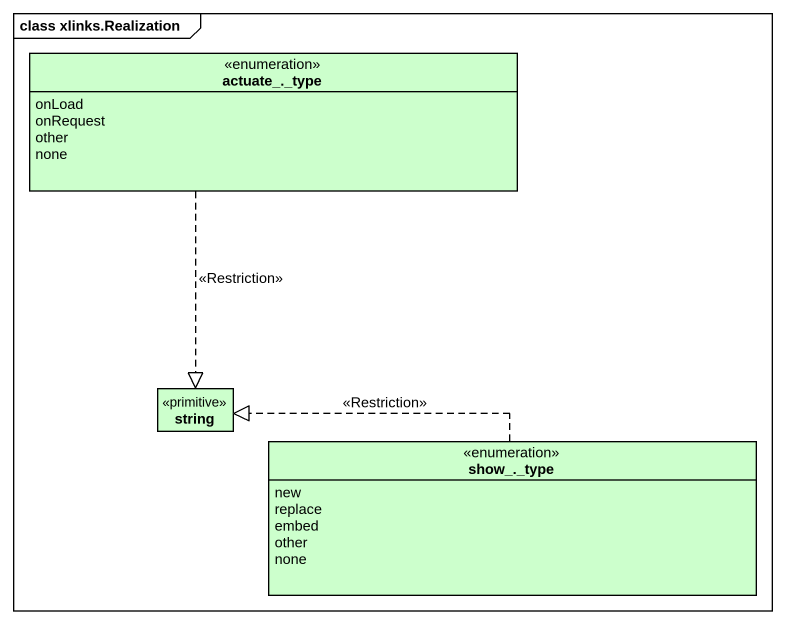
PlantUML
@startuml
mainframe class xlinks.Realization
hide circle
hide empty members
enum "actuate_._type" as actuate_type #CCFFCC {
  onLoad
  onRequest
  other
  none
}
class string <<primitive>> #CCFFCC
enum "show_._type" as show_type #CCFFCC {
  new
  replace
  embed
  other
  none
}
actuate_type ..|> string : <<Restriction>>
show_type .left.|> string : <<Restriction>>
@enduml
